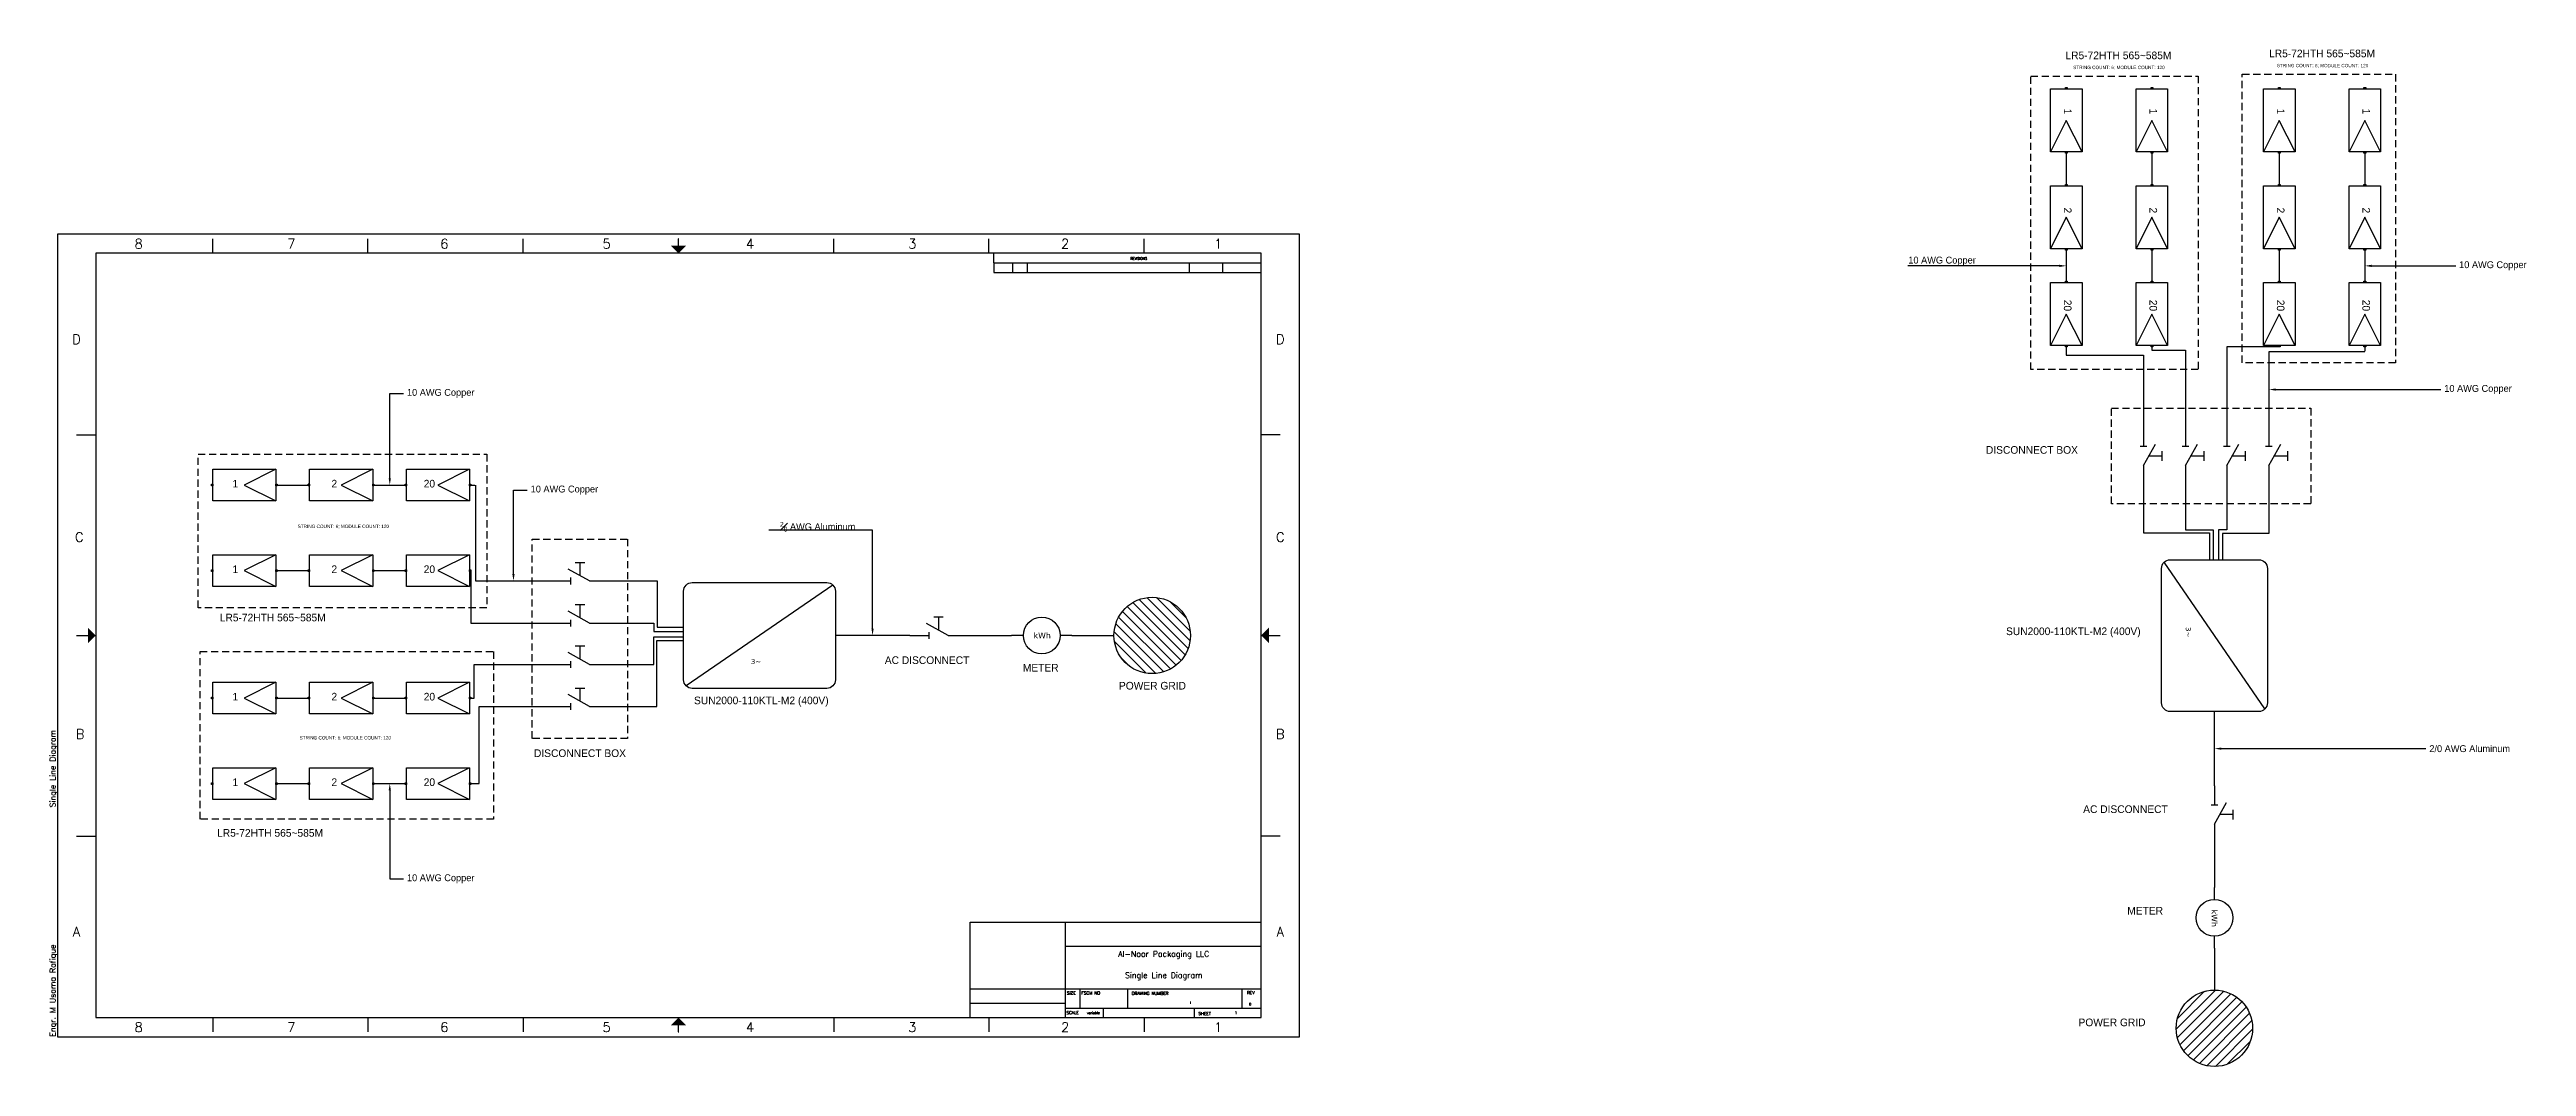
# Model space of a CAD drawing. Header units: inches. Extents: x -0.2 to 64.6, y -0.8 to 25.8.
import ezdxf
from ezdxf import colors
from ezdxf.entities.mleader import LeaderData, LeaderLine
from ezdxf.enums import TextEntityAlignment as Align
from ezdxf.math import Vec2, Vec3

# ---------------------------------------------------------------- set-up
doc = ezdxf.new("R2010")
doc.units = ezdxf.units.IN
doc.header["$LTSCALE"] = 1.5
doc.header["$MEASUREMENT"] = 0
doc.linetypes.add('HIDDEN2', pattern=[0.1875, 0.125, -0.0625])
for name, color, linetype in [('BLK_10AWG', 7, 'Continuous'), ('LOCBOX', 92, 'HIDDEN2'), ('SYMS', 7, 'Continuous'), ('TB_LABELS', 1, 'Continuous'), ('Title Block', 7, 'Continuous'), ('Viewport', 7, 'Continuous')]:
    doc.layers.add(name, color=color, linetype=linetype)
doc.styles.add('Roman', font='romans')
doc.styles.add('WD', font='romans.shx')
doc.styles.add('WD_IEC', font='isocp2.shx', dxfattribs={"width": 0.9, "height": 4})

# ---------------------------------------------------------------- blocks, each defined once
blk = doc.blocks.new('ANSI_border_D')
blk.add_line((24.5, 20.25), (31.5, 20.25))
at = {"layer": 'Title Block'}
for p, q in [((0, 21), (0, 0)), ((32.5, 21), (0, 21)), ((4.062, 20.5), (4.062, 20.875)), ((8.125, 20.5), (8.125, 20.875)), ((12.187, 20.5), (12.187, 20.875)), ((16.25, 20.5), (16.25, 20.875)), ((20.312, 20.5), (20.312, 20.875)), ((24.375, 20.5), (24.375, 20.875)), ((28.437, 20.5), (28.437, 20.875)), ((32.5, 0), (32.5, 21)), ((32.5, 20.5), (32.5, 20.875)), ((1, 20.5), (1, 0.5)), ((31.5, 20.5), (1, 20.5)), ((24.5, 20.25), (24.5, 20.5)), ((31.5, 0.5), (31.5, 20.5)), ((0.5, 15.75), (1, 15.75)), ((32, 15.75), (31.5, 15.75)), ((0.5, 10.5), (1, 10.5)), ((31.5, 10.5), (32, 10.5)), ((0.5, 5.25), (1, 5.25)), ((32, 5.25), (31.5, 5.25)), ((1, 0.5), (31.5, 0.5)), ((4.062, 0.5), (4.062, 0.125)), ((8.125, 0.5), (8.125, 0.125)), ((12.187, 0.5), (12.187, 0.125)), ((16.25, 0.125), (16.25, 0.5)), ((20.312, 0.5), (20.312, 0.125)), ((24.375, 0.5), (24.375, 0.125)), ((28.437, 0.5), (28.437, 0.125)), ((32.5, 0.125), (32.5, 0.5)), ((0, 0), (32.5, 0))]:
    blk.add_line(p, q, dxfattribs=at)
at = {"layer": 'Title Block', "const_width": 0.02}
for points in [[(16.25, 20.9), (16.25, 20.7)], [(0.6, 10.5), (0.6, 10.5)], [(0.6, 10.5), (0.8, 10.5)], [(31.9, 10.5), (31.9, 10.5)], [(16.25, 0.1), (16.25, 0.3)]]:
    blk.add_lwpolyline(points, dxfattribs=at)
at = {"layer": 'Title Block'}
for points in [[(16.05, 20.7), (16.45, 20.7), (16.25, 20.5)], [(0.8, 10.3), (0.8, 10.7), (1, 10.5)], [(31.7, 10.3), (31.7, 10.7), (31.5, 10.5)], [(16.05, 0.3), (16.45, 0.3), (16.25, 0.5)]]:
    blk.add_solid(points, dxfattribs=at)
at = {"layer": 'Title Block', "style": 'Roman'}
for s, p in [('8', (2.125, 20.75)), ('7', (6.119, 20.75)), ('6', (10.125, 20.75)), ('5', (14.369, 20.75)), ('4', (18.125, 20.75)), ('3', (22.369, 20.75)), ('2', (26.369, 20.75)), ('1', (30.375, 20.75)), ('D', (0.5, 18.25)), ('D', (32, 18.25)), ('C', (0.571, 13.073)), ('C', (32, 13.073)), ('B', (0.595, 7.919)), ('B', (32, 7.919)), ('A', (0.5, 2.75)), ('A', (32, 2.75)), ('8', (2.125, 0.25)), ('7', (6.119, 0.25)), ('6', (10.125, 0.25)), ('5', (14.369, 0.25)), ('4', (18.125, 0.25)), ('3', (22.369, 0.25)), ('2', (26.369, 0.25)), ('1', (30.375, 0.25))]:
    blk.add_text(s, height=0.25, dxfattribs=at).set_placement(p, align=Align.MIDDLE_CENTER)
blk.add_text('REVISIONS', height=0.065, dxfattribs=at).set_placement((28.075, 20.332))
blk = doc.blocks.new('ANSI_tblock_desc_D')
for p, q in [((0, 0), (0, 2.5)), ((-7.62, 0), (0, 0))]:
    blk.add_line(p, q)
at = {"layer": 'Title Block'}
for p, q in [((-7.62, 0), (-7.62, 2.5)), ((-7.62, 2.5), (0, 2.5)), ((-5.12, 0), (-5.12, 2.5)), ((-5.12, 1.87), (0, 1.87)), ((-7.62, 0.75), (0, 0.75)), ((-4.74, 0.25), (-4.74, 0.75)), ((-3.49, 0.25), (-3.49, 0.75)), ((-0.5, 0.25), (-0.5, 0.75)), ((-7.62, 0.375), (-5.12, 0.375)), ((-5.12, 0.25), (0, 0.25)), ((-4.13, 0), (-4.13, 0.25)), ((-1.75, 0), (-1.75, 0.25))]:
    blk.add_line(p, q, dxfattribs=at)
at = {"color": 0, "style": 'Roman', "flags": 8}
for tag, p in [('FNAME', (-31.55, 5.5)), ('REVDATE', (-31.55, 2.5)), ('USER', (-31.55, -0.5))]:
    blk.add_attdef(tag, p, '', height=0.15, rotation=90, dxfattribs=at)
at = {"style": 'WD'}
for tag, p in [('PROJDESC', (-2.56, 2.185)), ('TITLE1', (-2.551, 1.591)), ('TITLE2', (-2.551, 1.033))]:
    blk.add_attdef(tag, text='', height=0.15, dxfattribs=at).set_placement(p, align=Align.CENTER)
at = {"flags": 1}
blk.add_attdef('WD_TB', (-6.745, 0.206), '', height=0.15, dxfattribs=at)
at = {"style": 'WD'}
for tag, p in [('SIZE', (-5.027, 0.348)), ('SCALE', (-4.56, 0.093)), ('FSCM_NO', (-4.189, 0.329)), ('DWG_NO', (-1.877, 0.357)), ('SHEET', (-0.687, 0.093)), ('REV', (-0.316, 0.319))]:
    blk.add_attdef(tag, p, '', height=0.065, dxfattribs=at)
at = {"layer": 'TB_LABELS', "style": 'WD'}
for s, p in [('SIZE', (-5.084, 0.68)), ('FSCM NO', (-4.705, 0.683)), ('DRAWING NUMBER', (-3.387, 0.675)), ('REV', (-0.372, 0.69)), ('SCALE', (-5.097, 0.167)), ('SHEET', (-1.643, 0.146))]:
    blk.add_text(s, height=0.08, dxfattribs=at).set_placement(p, align=Align.TOP_LEFT)
blk = doc.blocks.new('ANSI_REVblock_D')
for p, q in [((-7, 0), (-7, -0.25)), ((0, -0.25), (0, 0))]:
    blk.add_line(p, q)
at = {"layer": 'Title Block'}
for p, q in [((-7, 0), (0, 0)), ((-6.5, -0.25), (-6.5, 0)), ((-6.12, -0.25), (-6.12, 0)), ((-1.88, -0.25), (-1.88, 0)), ((-1, -0.25), (-1, 0)), ((-7, -0.25), (0, -0.25))]:
    blk.add_line(p, q, dxfattribs=at)
at = {"style": 'WD'}
for tag, p in [('ZONE', (-6.891, -0.16)), ('REV', (-6.42, -0.16)), ('DESCRIPTION', (-4.254, -0.16)), ('DATE', (-1.552, -0.16)), ('APPROVED', (-0.752, -0.16))]:
    blk.add_attdef(tag, p, '', height=0.065, dxfattribs=at)
at = {"flags": 1}
blk.add_attdef('WD_TB', (-5.793, -0.148), '', height=0.065, dxfattribs=at)
blk = doc.blocks.new('PVMODULE')
for p, q in [((2, 1), (1, 0.5)), ((1, 0.5), (2, 0))]:
    blk.add_line(p, q)
for points in [[(0, 1), (2, 1), (2, 0), (0, 0)], [(-0.04, 0.527), (0, 0.527), (0, 0.473), (-0.04, 0.473)], [(2, 0.527), (2.04, 0.527), (2.04, 0.473), (2, 0.473)]]:
    blk.add_lwpolyline(points, close=True)
blk = doc.blocks.new('*U40')
at = {"layer": 'BLK_10AWG', "xscale": 0.8257813849238005, "yscale": 0.8257813849238005, "zscale": 0.8257813849238005}
blk.add_blockref('PVMODULE', (-0.845, -0.413), dxfattribs=at)
blk = doc.blocks.new('*U41')
at = {"layer": 'BLK_10AWG', "color": 0, "linetype": 'ByBlock', "lineweight": -2, "transparency": 16777216}
for p in [(0, 2.239), (2.534, 2.239), (5.068, 2.239), (0, 0), (2.534, 0), (5.068, 0)]:
    blk.add_blockref('*U40', p, dxfattribs=at)
blk = doc.blocks.new('HDS11Q65')
for p, q in [((-7.5, 0), (-2.5, 0)), ((2.5, 0), (-3.13, 3.13)), ((-2.5, 0.88), (-2.5, -0.88)), ((-1.25, 4.83), (1.25, 4.83)), ((0, 4.83), (0, 1.39)), ((2.5, 0), (7.5, 0))]:
    blk.add_line(p, q)
at = {"style": 'WD_IEC'}
for tag, p in [('TAG1', (-5, 4.12)), ('INST', (-5, 10.12)), ('LOC', (-5, 7.12)), ('RATING1', (-5, -4.16)), ('DESC2', (-5, -13.16)), ('DESC1', (-5, -10.16)), ('DESC3', (-5, -16.16))]:
    blk.add_attdef(tag, text='', height=2.5, dxfattribs=at).set_placement(p, align=Align.RIGHT)
for tag, p, height, flags in [('MFG', (2.81, 9.49), 1.5, 9), ('CAT', (2.81, 6.99), 1.5, 9), ('X4TERM01', (-7.5, 0), 0.32, 1), ('TERM01', (-7.5, 1), 2, 8), ('X2LINK', (0, 5.65), 0.32, 1), ('X8LINK', (0, 0.01), 0.32, 1), ('X1TERM02', (7.5, 0), 0.32, 1), ('ASSYCODE', (2.61, -2.75), 1, 1), ('FAMILY', (2.61, -4.25), 1, 1), ('CATDESC', (2.61, -5.75), 1, 1)]:
    blk.add_attdef(tag, p, '', height=height, dxfattribs=dict(at, flags=flags))
at = {"style": 'WD_IEC', "flags": 8}
blk.add_attdef('TERM02', text='', height=2, dxfattribs=at).set_placement((7.5, 1), align=Align.RIGHT)
at = {"lineweight": 15, "style": 'WD_IEC'}
blk.add_attdef('XREF', text='', height=2.5, dxfattribs=at).set_placement((-5, -7.16), align=Align.RIGHT)
blk = doc.blocks.new('PVINVERTER36KTL')
blk.add_lwpolyline([(-1.547, 1.218), (1.547, 1.218, -0.414214), (1.747, 1.018), (1.747, -1.018, -0.414214), (1.547, -1.218), (-1.547, -1.218, -0.414214), (-1.747, -1.018), (-1.747, 1.018, -0.414214)], format="xyb", close=True)
at = {"layer": 'BLK_10AWG'}
blk.add_line((1.688, 1.16), (-1.688, -1.16), dxfattribs=at)
at = {"layer": 'BLK_10AWG', "insert": (-0.198, -0.541), "char_height": 0.11697, "attachment_point": 1, "style": 'Roman'}
blk.add_mtext_dynamic_manual_height_columns('{\\fVerdana|b0|i0|c0|p34;3~}', width=0.6143, gutter_width=1, heights=[0], dxfattribs=at)
blk = doc.blocks.new('3P WH METER')
at = {"layer": 'BLK_10AWG'}
for p, q in [((0, 0), (-0.311, 0)), ((1.272, 0), (0.961, 0))]:
    blk.add_line(p, q, dxfattribs=at)
blk.add_circle((0.481, 0), 0.481, dxfattribs=at)
at = {"layer": 'BLK_10AWG', "insert": (0.19, 0.077), "char_height": 0.15, "attachment_point": 1}
blk.add_mtext_dynamic_manual_height_columns('\\pxqc;{\\fVerdana|b0|i0|c0|p34;kWh}', width=0.60488, gutter_width=1, heights=[0], dxfattribs=at)
blk = doc.blocks.new('HDV1_S00390')
h = blk.add_hatch()
h.set_pattern_fill('JIS_WOOD', color=256, scale=1.25, angle=90, style=0)
h.set_pattern_definition([(135, (-5, -5), (-0.625, -0.625), [])])
h.paths.add_polyline_path([(-5, 0, 1), (5, 0, 1)])
blk.add_circle((0, 0), 5)
at = {"style": 'WD_IEC'}
for tag, height, p in [('INST', 2.5, (-3.75, 15.45)), ('LOC', 2.5, (-3.75, 12.14)), ('TAG1', 2.5, (-3.75, 8.75)), ('TERM03', 2, (-1, 6)), ('TERM01', 2, (-6, 1)), ('DESC1', 2.5, (-3.66, -11.76)), ('TERM04', 2, (-1, -8.49)), ('DESC2', 2.5, (-3.66, -15.02)), ('DESC3', 2.5, (-3.66, -18.27))]:
    blk.add_attdef(tag, text='', height=height, dxfattribs=at).set_placement(p, align=Align.RIGHT)
at = {"lineweight": 15, "style": 'WD_IEC'}
blk.add_attdef('RATING1', text='', height=2.5, dxfattribs=at).set_placement((3.75, 11.25), align=Align.TOP_LEFT)
at = {"style": 'WD_IEC', "flags": 1}
for tag, p, height in [('X2TERM03', (0, 5), 0.32), ('X4TERM01', (-5, 0), 0.32), ('X1TERM02', (5, 0), 0.32), ('X8TERM04', (0, -5), 0.32), ('MFG', (5.62, -9.98), 1.5), ('CAT', (5.62, -12.48), 1.5), ('ASSYCODE', (5.6, -14.55), 1), ('FAMILY', (5.6, -16.05), 1), ('CATDESC', (5.6, -17.55), 1)]:
    blk.add_attdef(tag, p, '', height=height, dxfattribs=at)
at = {"style": 'WD_IEC'}
blk.add_attdef('TERM02', (6, 1), '', height=2, dxfattribs=at)
at = {"lineweight": 15, "style": 'WD_IEC'}
blk.add_attdef('XREF', text='', height=2.5, dxfattribs=at).set_placement((-3.75, -21.26), align=Align.RIGHT)
blk = doc.blocks.new('*U47')
at = {"layer": 'BLK_10AWG', "xscale": 0.8257813849238005, "yscale": 0.8257813849238005, "zscale": 0.8257813849238005}
blk.add_blockref('PVMODULE', (-0.845, -0.413), dxfattribs=at)
blk = doc.blocks.new('*U48')
at = {"layer": 'BLK_10AWG', "color": 0, "linetype": 'ByBlock', "lineweight": -2, "transparency": 16777216}
for p in [(0, 2.239), (2.534, 2.239), (5.068, 2.239), (0, 0), (2.534, 0), (5.068, 0)]:
    blk.add_blockref('*U47', p, dxfattribs=at)

msp = doc.modelspace()

# ---------------------------------------------------------------- linework, layer by layer
at = {"layer": 'BLK_10AWG', "color": 7}
for p, q in [((52.568, 23.152), (52.568, 22.287)), ((54.807, 23.152), (54.807, 22.287)), ((58.141, 23.152), (58.141, 22.287)), ((60.38, 23.152), (60.38, 22.287)), ((58.141, 22.287), (58.171, 22.287)), ((60.38, 22.287), (60.421, 22.287)), ((52.568, 20.619), (52.568, 19.726)), ((54.807, 20.619), (54.807, 19.726)), ((58.141, 20.619), (58.141, 19.726)), ((60.38, 20.619), (60.38, 19.726)), ((54.585, 17.832), (54.585, 15.945)), ((56.768, 18.052), (56.768, 15.945)), ((5.716, 14.435), (6.581, 14.435)), ((6.581, 14.435), (6.581, 14.477)), ((8.249, 14.435), (9.142, 14.435)), ((5.716, 12.197), (6.581, 12.197)), ((6.581, 12.197), (6.581, 12.227)), ((8.249, 12.197), (9.142, 12.197)), ((10.816, 10.824), (12.923, 10.824)), ((5.716, 8.862), (6.581, 8.862)), ((8.249, 8.862), (9.142, 8.862)), ((11.036, 8.641), (12.923, 8.641)), ((5.716, 6.624), (6.581, 6.624)), ((8.249, 6.624), (9.142, 6.624))]:
    msp.add_line(p, q, dxfattribs=at)
at = {"layer": 'BLK_10AWG'}
for p, q in [((52.568, 18.052), (52.568, 17.832)), ((52.568, 17.832), (54.421, 17.832)), ((54.421, 17.832), (54.585, 17.832)), ((54.807, 18.052), (54.807, 17.962)), ((54.807, 17.962), (55.492, 17.962)), ((55.492, 17.962), (55.686, 17.962)), ((55.686, 17.962), (55.686, 15.945)), ((58.141, 18.052), (56.768, 18.052)), ((58.17, 17.925), (57.869, 17.925)), ((57.869, 17.925), (57.869, 15.945)), ((60.38, 17.925), (58.17, 17.925)), ((60.38, 18.052), (60.38, 17.942)), ((10.816, 14.435), (10.926, 14.435)), ((10.943, 14.435), (10.943, 12.225)), ((54.585, 14.445), (54.585, 13.182)), ((55.686, 14.445), (55.686, 13.264)), ((56.768, 14.445), (56.768, 13.26)), ((57.869, 14.445), (57.869, 13.56)), ((54.585, 13.182), (56.311, 13.182)), ((55.686, 13.264), (56.409, 13.264)), ((56.311, 13.182), (56.311, 12.482)), ((56.409, 13.264), (56.409, 12.482)), ((56.768, 13.26), (56.546, 13.26)), ((56.546, 13.26), (56.546, 12.482)), ((57.869, 13.172), (56.658, 13.172)), ((56.658, 13.172), (56.658, 12.482)), ((57.869, 13.56), (57.869, 13.172)), ((10.816, 12.197), (10.816, 10.824)), ((10.943, 12.225), (10.943, 11.925)), ((10.943, 11.925), (12.923, 11.925)), ((14.423, 11.925), (15.308, 11.925)), ((15.308, 11.925), (15.696, 11.925)), ((15.696, 11.925), (15.696, 10.714)), ((14.423, 10.824), (15.608, 10.824)), ((15.604, 9.742), (15.604, 10.464)), ((15.604, 10.464), (16.385, 10.464)), ((15.608, 10.824), (15.608, 10.602)), ((15.608, 10.602), (16.385, 10.602)), ((15.696, 10.714), (16.385, 10.714)), ((22.305, 10.5), (20.355, 10.5)), ((23.805, 10.5), (24.967, 10.5)), ((26.548, 10.5), (27.647, 10.5)), ((10.906, 9.547), (10.906, 9.742)), ((10.906, 9.742), (12.923, 9.742)), ((14.423, 9.742), (15.604, 9.742)), ((15.685, 8.641), (15.685, 10.366)), ((15.685, 10.366), (16.385, 10.366)), ((10.906, 8.862), (10.906, 9.547)), ((10.816, 8.862), (10.906, 8.862)), ((11.036, 8.477), (11.036, 8.641)), ((11.036, 6.624), (11.036, 8.477)), ((14.423, 8.641), (15.685, 8.641)), ((56.444, 6.563), (56.444, 8.512)), ((10.816, 6.624), (11.036, 6.624)), ((56.444, 5.063), (56.444, 3.901)), ((56.444, 2.319), (56.444, 1.221))]:
    msp.add_line(p, q, dxfattribs=at)
at = {"layer": 'LOCBOX', "color": 7}
for points in [[(56.022, 25.137), (56.022, 17.457), (51.639, 17.457), (51.639, 25.137)], [(61.185, 25.187), (61.185, 17.635), (57.172, 17.635), (57.172, 25.187)], [(58.965, 16.444), (58.965, 13.947), (53.75, 13.947), (53.75, 16.444)], [(3.681, 15.241), (11.232, 15.241), (11.232, 11.227), (3.681, 11.227)], [(12.424, 13.02), (14.921, 13.02), (14.921, 7.806), (12.424, 7.806)], [(3.731, 10.078), (11.411, 10.078), (11.411, 5.695), (3.731, 5.695)]]:
    msp.add_lwpolyline(points, close=True, dxfattribs=at)

# ---------------------------------------------------------------- block references
msp.add_blockref('ANSI_REVblock_D', (31.5, 20.25))
ref = msp.add_blockref('ANSI_tblock_desc_D', (31.5, 0.5))
ref.add_attrib('USER', 'Engr. M Usama Rafique', (-0.05, 0), dxfattribs={"color": 0, "height": 0.15, "rotation": 90, "style": 'Roman', "flags": 8})
ref.add_attrib('FNAME', 'Single Line Diagram', (-0.05, 6), dxfattribs={"color": 0, "height": 0.15, "rotation": 90, "style": 'Roman', "flags": 8})
ref.add_attrib('TITLE1', 'Al-Noor Packaging LLC', dxfattribs={"height": 0.15, "style": 'WD'}).set_placement((28.949, 2.091), align=Align.CENTER)
ref.add_attrib('TITLE2', 'Single Line Diagram', dxfattribs={"height": 0.15, "style": 'WD'}).set_placement((28.949, 1.533), align=Align.CENTER)
ref.add_attrib('DWG_NO', '1', (29.623, 0.857), dxfattribs={"height": 0.065, "style": 'WD'})
ref.add_attrib('REV', '0', (31.184, 0.819), dxfattribs={"height": 0.065, "style": 'WD'})
ref.add_attrib('SCALE', 'variable', (26.94, 0.592), dxfattribs={"height": 0.065, "style": 'WD'})
ref.add_attrib('SHEET', '1', (30.813, 0.592), dxfattribs={"height": 0.065, "style": 'WD'})
at = {"layer": 'BLK_10AWG', "color": 7, "rotation": 270}
for name, p in [('*U48', (52.568, 23.959)), ('3P WH METER', (56.444, 3.592))]:
    msp.add_blockref(name, p, dxfattribs=at)
at = {"layer": 'BLK_10AWG', "xscale": 0.8257813849238005, "yscale": 0.8257813849238005, "zscale": 0.8257813849238005, "rotation": 270}
for p in [(57.728, 24.804), (59.967, 24.804), (57.728, 22.27), (59.967, 22.27), (57.728, 19.736), (59.967, 19.736)]:
    msp.add_blockref('PVMODULE', p, dxfattribs=at)
at = {"layer": 'BLK_10AWG', "xscale": 0.8257813849238005, "yscale": 0.8257813849238005, "zscale": 0.8257813849238005}
for p in [(4.064, 14.023), (6.598, 14.023), (9.132, 14.023), (4.064, 11.784), (6.598, 11.784), (9.132, 11.784)]:
    msp.add_blockref('PVMODULE', p, dxfattribs=at)
at = {"layer": 'BLK_10AWG', "color": 7, "xscale": 1.137238908983889, "yscale": 1.137238908983889, "zscale": 1.137238908983889, "rotation": 270}
msp.add_blockref('PVINVERTER36KTL', (56.444, 10.496), dxfattribs=at)
at = {"layer": 'BLK_10AWG', "color": 7, "xscale": 1.137238908983889, "yscale": 1.137238908983889, "zscale": 1.137238908983889}
msp.add_blockref('PVINVERTER36KTL', (18.372, 10.5), dxfattribs=at)
at = {"layer": 'BLK_10AWG', "color": 7}
for name, p in [('3P WH METER', (25.276, 10.5)), ('*U41', (4.909, 6.624))]:
    msp.add_blockref(name, p, dxfattribs=at)
at = {"layer": 'SYMS', "color": 7, "rotation": 270}
for name, p, xscale, yscale, zscale in [('HDS11Q65', (54.585, 15.195), 0.1, 0.1, 0.1), ('HDS11Q65', (55.686, 15.195), 0.1, 0.1, 0.1), ('HDS11Q65', (56.768, 15.195), 0.1, 0.1, 0.1), ('HDS11Q65', (57.869, 15.195), 0.1, 0.1, 0.1), ('HDS11Q65', (56.444, 5.813), 0.09999999999999984, 0.09999999999999984, 0.09999999999999984), ('HDV1_S00390', (56.444, 0.221), 0.2, 0.2, 0.2)]:
    msp.add_blockref(name, p, dxfattribs=dict(at, xscale=xscale, yscale=yscale, zscale=zscale))
at = {"layer": 'SYMS', "color": 7}
for name, p, xscale, yscale, zscale in [('HDS11Q65', (13.673, 11.925), 0.1, 0.1, 0.1), ('HDS11Q65', (13.673, 10.824), 0.1, 0.1, 0.1), ('HDV1_S00390', (28.647, 10.5), 0.2, 0.2, 0.2), ('HDS11Q65', (23.055, 10.5), 0.09999999999999984, 0.09999999999999984, 0.09999999999999984), ('HDS11Q65', (13.673, 9.742), 0.1, 0.1, 0.1), ('HDS11Q65', (13.673, 8.641), 0.1, 0.1, 0.1)]:
    msp.add_blockref(name, p, dxfattribs=dict(at, xscale=xscale, yscale=yscale, zscale=zscale))
at = {"layer": 'Viewport'}
msp.add_blockref('ANSI_border_D', (0, 0), dxfattribs=at)

# ---------------------------------------------------------------- texts
at = {"layer": 'BLK_10AWG', "color": 7, "char_height": 0.2, "attachment_point": 1, "rotation": 270}
for s, insert in [('1', (52.704, 24.287)), ('1', (54.943, 24.287)), ('1', (58.277, 24.287)), ('1', (60.516, 24.287)), ('2', (52.704, 21.698)), ('2', (54.943, 21.698)), ('2', (58.277, 21.698)), ('2', (60.516, 21.698)), ('20', (52.704, 19.284)), ('20', (54.943, 19.284)), ('20', (58.277, 19.284)), ('20', (60.516, 19.284))]:
    msp.add_mtext_dynamic_manual_height_columns(s, width=0.48674, gutter_width=1, heights=[0], dxfattribs=dict(at, insert=insert))
at = {"layer": 'BLK_10AWG', "color": 7, "char_height": 0.2, "attachment_point": 1}
for s, insert in [('1', (4.581, 14.572)), ('2', (7.17, 14.572)), ('20', (9.584, 14.572)), ('1', (4.581, 12.333)), ('2', (7.17, 12.333)), ('20', (9.584, 12.333)), ('1', (4.581, 8.998)), ('2', (7.17, 8.998)), ('20', (9.584, 8.998)), ('1', (4.581, 6.76)), ('2', (7.17, 6.76)), ('20', (9.584, 6.76))]:
    msp.add_mtext_dynamic_manual_height_columns(s, width=0.48674, gutter_width=1, heights=[0], dxfattribs=dict(at, insert=insert))
at = {"layer": 'LOCBOX', "color": 7}
for s, height, p in [('LR5-72HTH 565~585M', 0.2, (53.932, 25.52)), ('STRING COUNT: 6; MODULE COUNT: 120', 0.08835, (53.946, 25.293)), ('LR5-72HTH 565~585M', 0.2, (59.26, 25.57)), ('STRING COUNT: 6; MODULE COUNT: 120', 0.08835, (59.274, 25.343)), ('DISCONNECT BOX', 0.2, (51.668, 15.195)), ('STRING COUNT: 6; MODULE COUNT: 120', 0.08835, (7.482, 13.284)), ('LR5-72HTH 565~585M', 0.2, (5.633, 10.809)), ('SUN2000-110KTL-M2 (400V)', 0.2, (52.752, 10.449)), ('AC DISCONNECT', 0.2, (22.757, 9.693)), ('METER', 0.2, (25.73, 9.495)), ('POWER GRID', 0.2, (28.654, 9.025)), ('SUN2000-110KTL-M2 (400V)', 0.2, (18.419, 8.64)), ('STRING COUNT: 6; MODULE COUNT: 120', 0.08835, (7.532, 7.751)), ('DISCONNECT BOX', 0.2, (13.673, 7.259)), ('AC DISCONNECT', 0.2, (54.116, 5.794)), ('LR5-72HTH 565~585M', 0.2, (5.564, 5.173)), ('METER', 0.2, (54.631, 3.137)), ('POWER GRID', 0.2, (53.764, 0.214))]:
    msp.add_text(s, height=height, dxfattribs=at).set_placement(p, align=Align.BOTTOM_CENTER)

# ---------------------------------------------------------------- leaders
ml = msp.add_multileader_mtext('Standard')
ml.set_content('10 AWG Copper', color=256)
ml.set_leader_properties()
ml.build(insert=Vec2(0, 0))
ml.multileader.update_dxf_attribs({"text_right_attachment_type": 6, "dogleg_length": 0.36, "arrow_head_size": 0.18})
ctx = ml.context
ctx.base_point, ctx.char_height, ctx.arrow_head_size, ctx.landing_gap_size, ctx.plane_origin = Vec3(47.859, 20.292), 0.18, 0.18, 0.09, Vec3(52.568, 20.172)
ctx.right_attachment, ctx.text_align_type = 6, 2
notes = []
notes.append((ctx, [(0, (1, 1, 0), (50.649, 20.172), (-1, 0), 0.36, [(0, [(52.568, 20.172)], 0, [])])]))
ctx.mtext.insert, ctx.mtext.alignment, ctx.mtext.flow_direction = Vec3(50.199, 20.412), 3, 5
ml = msp.add_multileader_mtext('Standard')
ml.set_content('10 AWG Copper', color=256)
ml.set_leader_properties()
ml.build(insert=Vec2(0, 0))
ml.multileader.update_dxf_attribs({"text_right_attachment_type": 6, "dogleg_length": 0.36, "arrow_head_size": 0.18})
ctx = ml.context
ctx.base_point, ctx.char_height, ctx.arrow_head_size, ctx.landing_gap_size, ctx.plane_origin = Vec3(62.757, 20.172), 0.18, 0.18, 0.09, Vec3(60.38, 20.172)
ctx.right_attachment = 6
notes.append((ctx, [(0, (1, 1, 0), (62.397, 20.172), (1, 0), 0.36, [(0, [(60.38, 20.172)], 0, [])])]))
ctx.mtext.insert, ctx.mtext.flow_direction = Vec3(62.847, 20.292), 5
ml = msp.add_multileader_mtext('Standard')
ml.set_content('10 AWG Copper', color=256)
ml.set_leader_properties()
ml.build(insert=Vec2(0, 0))
ml.multileader.update_dxf_attribs({"text_right_attachment_type": 6, "dogleg_length": 0.36, "arrow_head_size": 0.18})
ctx = ml.context
ctx.base_point, ctx.char_height, ctx.arrow_head_size, ctx.landing_gap_size, ctx.plane_origin = Vec3(9.056, 16.831), 0.18, 0.18, 0.09, Vec3(8.696, 14.435)
ctx.right_attachment = 6
notes.append((ctx, [(0, (1, 1, 0), (8.696, 16.831), (1, 0), 0.36, [(0, [(8.696, 14.435)], 0, [])])]))
ctx.mtext.insert, ctx.mtext.flow_direction = Vec3(9.146, 16.951), 5
ml = msp.add_multileader_mtext('Standard')
ml.set_content('10 AWG Copper', color=256)
ml.set_leader_properties()
ml.build(insert=Vec2(0, 0))
ml.multileader.update_dxf_attribs({"text_right_attachment_type": 6, "dogleg_length": 0.36, "arrow_head_size": 0.18})
ctx = ml.context
ctx.base_point, ctx.char_height, ctx.arrow_head_size, ctx.landing_gap_size, ctx.plane_origin = Vec3(62.368, 16.935), 0.18, 0.18, 0.09, Vec3(57.869, 16.935)
ctx.right_attachment = 6
notes.append((ctx, [(0, (1, 1, 0), (62.008, 16.935), (1, 0), 0.36, [(0, [(57.869, 16.935)], 0, [])])]))
ctx.mtext.insert, ctx.mtext.flow_direction = Vec3(62.458, 17.055), 5
ml = msp.add_multileader_mtext('Standard')
ml.set_content('10 AWG Copper', color=256)
ml.set_leader_properties()
ml.build(insert=Vec2(0, 0))
ml.multileader.update_dxf_attribs({"text_right_attachment_type": 6, "dogleg_length": 0.36, "arrow_head_size": 0.18})
ctx = ml.context
ctx.base_point, ctx.char_height, ctx.arrow_head_size, ctx.landing_gap_size, ctx.plane_origin = Vec3(12.293, 14.302), 0.18, 0.18, 0.09, Vec3(11.933, 11.925)
ctx.right_attachment = 6
notes.append((ctx, [(0, (1, 1, 0), (11.933, 14.302), (1, 0), 0.36, [(0, [(11.933, 11.925)], 0, [])])]))
ctx.mtext.insert, ctx.mtext.flow_direction = Vec3(12.383, 14.422), 5
ml = msp.add_multileader_mtext('Standard')
ml.set_content('\\A1;{\\H0.7x;\\S2#0;} AWG Aluminum', color=256)
ml.set_leader_properties()
ml.build(insert=Vec2(0, 0))
ml.multileader.update_dxf_attribs({"text_right_attachment_type": 6, "dogleg_length": 0.36, "arrow_head_size": 0.18})
ctx = ml.context
ctx.base_point, ctx.char_height, ctx.arrow_head_size, ctx.landing_gap_size, ctx.plane_origin = Vec3(18.429, 13.381), 0.18, 0.18, 0.09, Vec3(21.33, 10.5)
ctx.right_attachment, ctx.text_align_type = 6, 2
notes.append((ctx, [(0, (1, 1, 0), (21.33, 13.255), (-1, 0), 0.36, [(0, [(21.33, 10.5)], 0, [])])]))
ctx.mtext.insert, ctx.mtext.alignment, ctx.mtext.flow_direction = Vec3(20.88, 13.471), 3, 5
ml = msp.add_multileader_mtext('Standard')
ml.set_content('\\A1;2/0 AWG Aluminum', color=256)
ml.set_leader_properties()
ml.build(insert=Vec2(0, 0))
ml.multileader.update_dxf_attribs({"text_right_attachment_type": 6, "dogleg_length": 0.36, "arrow_head_size": 0.18})
ctx = ml.context
ctx.base_point, ctx.char_height, ctx.arrow_head_size, ctx.landing_gap_size, ctx.plane_origin = Vec3(61.977, 7.538), 0.18, 0.18, 0.09, Vec3(56.444, 7.538)
ctx.right_attachment = 6
notes.append((ctx, [(0, (1, 1, 0), (61.617, 7.538), (1, 0), 0.36, [(0, [(56.444, 7.538)], 0, [])])]))
ctx.mtext.insert, ctx.mtext.flow_direction = Vec3(62.067, 7.628), 5
ml = msp.add_multileader_mtext('Standard')
ml.set_content('10 AWG Copper', color=256)
ml.set_leader_properties()
ml.build(insert=Vec2(0, 0))
ml.multileader.update_dxf_attribs({"text_right_attachment_type": 6, "dogleg_length": 0.36, "arrow_head_size": 0.18})
ctx = ml.context
ctx.base_point, ctx.char_height, ctx.arrow_head_size, ctx.landing_gap_size, ctx.plane_origin = Vec3(9.056, 4.129), 0.18, 0.18, 0.09, Vec3(8.696, 6.624)
ctx.right_attachment = 6
notes.append((ctx, [(0, (1, 1, 0), (8.696, 4.129), (1, 0), 0.36, [(0, [(8.696, 6.624)], 0, [])])]))
ctx.mtext.insert, ctx.mtext.flow_direction = Vec3(9.146, 4.249), 5
for ctx, leaders in notes:
    for number, flags, end, landing, length, lines in leaders:
        leader = LeaderData()
        leader.index, (leader.has_last_leader_line, leader.has_dogleg_vector, leader.attachment_direction) = number, flags
        leader.last_leader_point, leader.dogleg_vector, leader.dogleg_length = Vec3(end), Vec3(landing), length
        for number, points, colour, breaks in lines:
            line = LeaderLine()
            line.index, line.vertices, line.color, line.breaks = number, Vec3.list(points), colors.encode_raw_color(colour), breaks
            leader.lines.append(line)
        ctx.leaders.append(leader)

doc.saveas('drawing.dxf')
